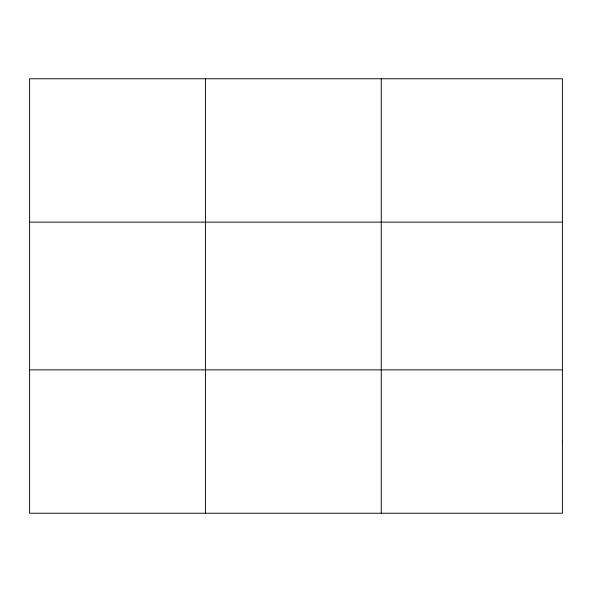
<?xml version="1.0" encoding="UTF-8"?>
<svg xmlns="http://www.w3.org/2000/svg" width="592" height="592" viewBox="0 0 592 592"><rect width="100%" height="100%" fill="white"/><g stroke="black" fill="none" stroke-linecap="round" stroke-linejoin="round"><path stroke-width="0.89" d="M205.424 78.758L205.424 513.242M381.248 78.758L381.248 513.242M29.6 222.141L562.4 222.141M29.6 369.859L562.4 369.859M562.4 441.551L562.4 513.242L29.6 513.242L29.6 78.758L562.4 78.758L562.4 441.551"/></g></svg>
